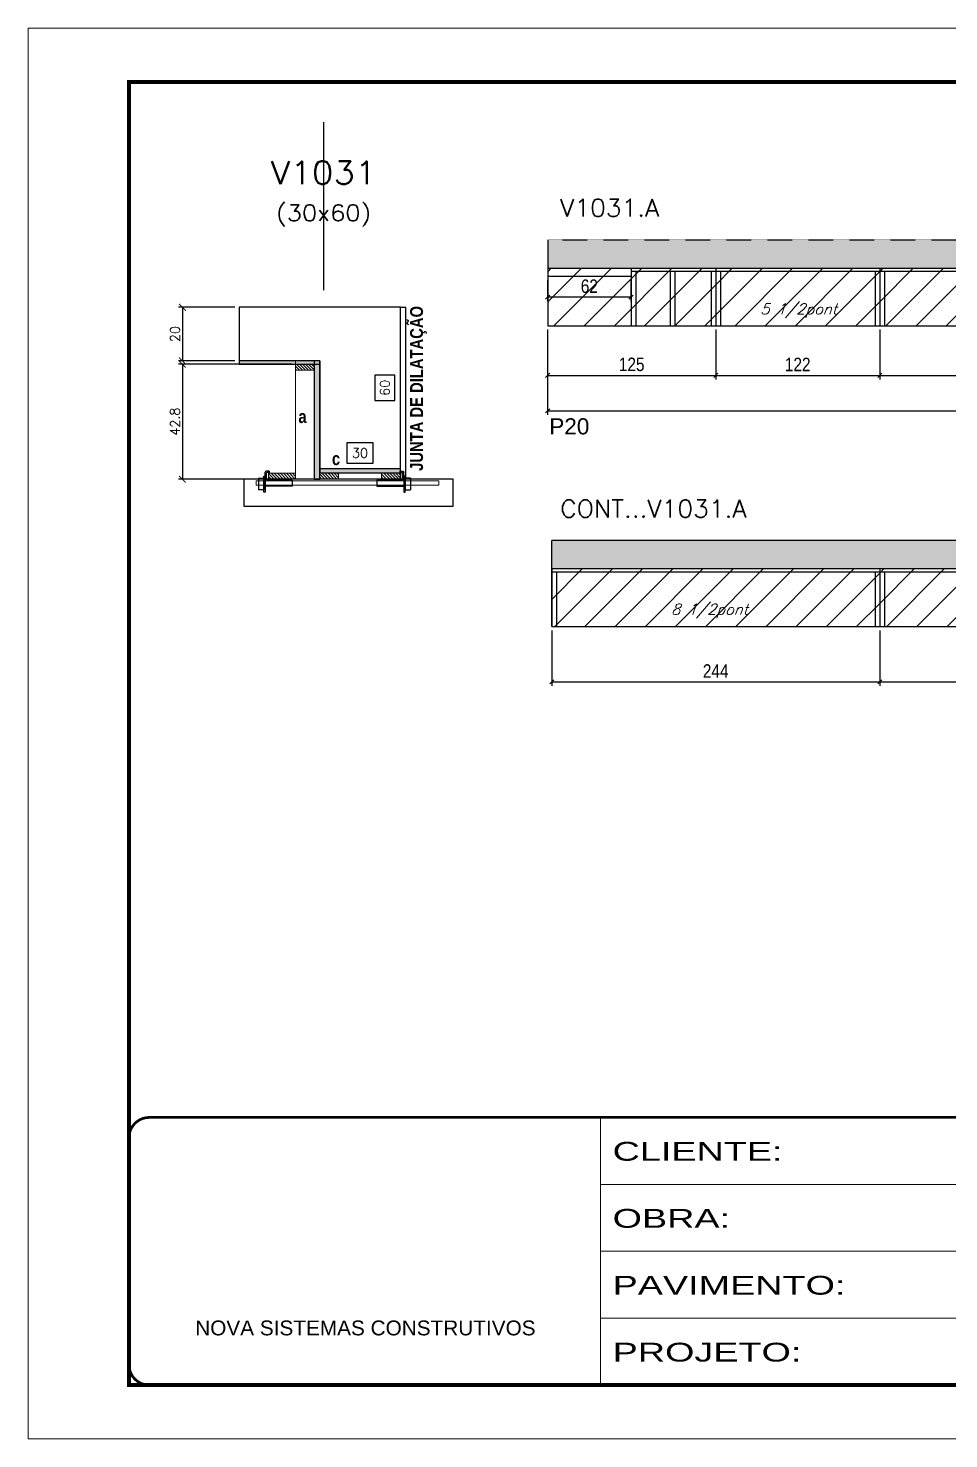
# Model space of a CAD drawing. Extents: x -20960 to -5926, y -2106 to 21915.
# Drawn here: x -9037 to -8352, y 11677 to 12727 of the extents above; entities that cross this region are included whole.
import ezdxf
from ezdxf.enums import TextEntityAlignment as Align

# ---------------------------------------------------------------- set-up
doc = ezdxf.new("R2010")
doc.units = 0
for name, pattern in [('CONTINUO', [0]), ('DASHED', [0.75, 0.5, -0.25]), ('HIDDEN', [0.375, 0.25, -0.125])]:
    doc.linetypes.add(name, pattern=pattern)
for name, color, linetype in [('5', 5, 'Continuous'), ('barrote', 251, 'Continuous'), ('COTA', 241, 'Continuous'), ('Cota Seção (2x)', 4, 'Continuous'), ('detalhes', 4, 'Continuous'), ('Painéis', 200, 'Continuous'), ('presilha', 1, 'Continuous'), ('SARR_2.2x7', 40, 'Continuous'), ('SARR_3.5x7', 81, 'Continuous'), ('texto', 7, 'Continuous'), ('Texto de Titulo', 7, 'Continuous'), ('Texto Qtd Sarr', 242, 'Continuous')]:
    doc.layers.add(name, color=color, linetype=linetype)
for name, color, linetype, lineweight in [('CONCRETO', 251, 'Continuous', 25), ('Folhas', 255, 'Continuous', 9), ('Hachura', 251, 'Continuous', 9), ('Madeira', 126, 'Continuous', 18), ('SARRAFO DE PRESSAO', 251, 'DASHED', 9), ('SCO-___-LAJ', 2, 'Continuous', 0), ('Texto Seção', 7, 'Continuous', 15)]:
    doc.layers.add(name, color=color, linetype=linetype, lineweight=lineweight)
doc.styles.add('ARIAL', font='arial.ttf')
doc.styles.add('COTA TECNICA', font='techl___.ttf', dxfattribs={"height": 10})
doc.styles.add('COTA TECNICA-50', font='techl___.ttf', dxfattribs={"height": 9})
doc.styles.add('REGUA-120', font='ROMANS.shx', dxfattribs={"height": 15})
doc.styles.add('Romans', font='romans.shx')
doc.styles.get("Standard").update_dxf_attribs({"font": 'arial.ttf'})
doc.styles.add('TECNICA', font='techb___.ttf', dxfattribs={"height": 10})
doc.styles.add('Tecnologia', font='')
doc.styles.get('Tecnologia').set_extended_font_data('Forgotten Futurist')
doc.dimstyles.new('COTA PAINEL-50', dxfattribs={"dimtxt": 9, "dimasz": 3, "dimexe": 3, "dimexo": 3, "dimgap": 3, "dimtad": 1, "dimdec": 1, "dimzin": 12, "dimdsep": 46, "dimtxsty": 'COTA TECNICA-50', "dimblk1": 'OBLIQUE', "dimblk2": 'OBLIQUE', "dimsah": 1, "dimcen": 0.9, "dimclrd": 4, "dimclre": 4, "dimclrt": 240, "dimadec": 1, "dimazin": 3, "dimtfac": 1, "dimtdec": 1, "dimtmove": 0, "dimatfit": 3, "dimfxl": 1, "dimtolj": 1, "dimtzin": 12, "dimarcsym": 0})
doc.dimstyles.new('Cota Seção (2x)', dxfattribs={"dimtxt": 7, "dimasz": 5, "dimexe": 3, "dimexo": 3, "dimgap": 2, "dimtad": 3, "dimdec": 1, "dimlfac": 0.5, "dimzin": 12, "dimdsep": 46, "dimtxsty": 'Romans', "dimblk": 'ARCHTICK', "dimcen": 0, "dimclrd": 4, "dimclre": 4, "dimclrt": 1, "dimadec": 1, "dimazin": 3, "dimtfac": 1, "dimtdec": 1, "dimtmove": 0, "dimatfit": 3, "dimldrblk": 'OBLIQUE', "dimfxl": 1, "dimtolj": 1, "dimtzin": 12, "dimarcsym": 0})
doc.dimstyles.new('Cota Seção interna', dxfattribs={"dimtxt": 7, "dimasz": 6, "dimexe": 0.18, "dimexo": 2, "dimgap": -4, "dimtad": 3, "dimdec": 1, "dimlfac": 0.5, "dimzin": 12, "dimdsep": 46, "dimtxsty": 'Romans', "dimblk": 'ARCHTICK', "dimcen": 0.09, "dimse1": 1, "dimse2": 1, "dimsd1": 1, "dimsd2": 1, "dimclrd": 180, "dimclre": 5, "dimclrt": 1, "dimadec": 0, "dimazin": 3, "dimtfac": 1, "dimtdec": 1, "dimtofl": 0, "dimtmove": 0, "dimatfit": 3, "dimldrblk": 'ARCHTICK', "dimfxl": 1, "dimtolj": 1, "dimtzin": 0, "dimarcsym": 0})
doc.dimstyles.new('PAINEL', dxfattribs={"dimtxt": 10, "dimasz": 3, "dimexe": 3, "dimexo": 3, "dimgap": 3, "dimtad": 1, "dimdec": 1, "dimzin": 12, "dimdsep": 46, "dimtxsty": 'COTA TECNICA', "dimblk1": 'OBLIQUE', "dimblk2": 'OBLIQUE', "dimsah": 1, "dimcen": 0.9, "dimclrd": 4, "dimclre": 4, "dimclrt": 240, "dimadec": 1, "dimazin": 3, "dimtfac": 1, "dimtdec": 1, "dimtmove": 0, "dimatfit": 3, "dimfxl": 1, "dimtolj": 1, "dimtzin": 12, "dimarcsym": 0})
pattern_1 = [(45, (3170, 2297.15), (-11.22532, 11.22532), [])]

# ---------------------------------------------------------------- blocks, each defined once
blk = doc.blocks.new('9999999999')
at = {"color": 30, "linetype": 'CONTINUO'}
for p, q in [((98564.6, 34230.2), (98564.6, 34429.4)), ((98564.6, 34379.6), (99584, 34379.6)), ((98564.6, 34329.8), (99488, 34329.8)), ((98564.6, 34280), (99488, 34280))]:
    blk.add_line(p, q, dxfattribs=at)
at = {"color": 30, "linetype": 'CONTINUO', "const_width": 2}
blk.add_lwpolyline([(99584, 34230.2), (99584, 34414.4, 0.414214), (99569, 34429.4), (98229, 34429.4, 0.414214), (98214, 34414.4), (98214, 34245.2, 0.414214), (98229, 34230.2), (99584, 34230.2)], format="xyb", dxfattribs=at)
at = {"layer": 'Folhas'}
blk.add_lwpolyline([(98139, 34190.2), (99624, 34190.2), (99624, 35240.2), (98139, 35240.2)], close=True, dxfattribs=at)
at = {"layer": 'Folhas', "color": 30, "const_width": 3}
blk.add_lwpolyline([(98214, 34230.2), (99584, 34230.2), (99584, 35200.2), (98214, 35200.2)], close=True, dxfattribs=at)
at = {"color": 7, "linetype": 'Continuous', "ltscale": 5, "style": 'ARIAL'}
blk.add_text('NOVA SISTEMAS CONSTRUTIVOS', height=11.059, dxfattribs=at).set_placement((98263.2, 34267.2))
at = {"layer": 'Folhas', "color": 7, "style": 'Tecnologia', "width": 1.5}
for s, p in [('CLIENTE:', (98573.7, 34397.2)), ('OBRA:', (98573.7, 34347.3)), ('PAVIMENTO:', (98573.7, 34297.5)), ('PROJETO:', (98573.7, 34247.7))]:
    blk.add_text(s, height=14, dxfattribs=at).set_placement(p)
blk = doc.blocks.new('titulo1')
at = {"layer": 'Defpoints', "color": 252, "linetype": 'HIDDEN', "ltscale": 2}
blk.add_line((0, 0), (0, 125), dxfattribs=at)
at = {"layer": 'Defpoints', "style": 'Romans', "oblique": 15}
blk.add_attdef('FOLHA', text='', height=10, dxfattribs=at).set_placement((0, 15.6), align=Align.MIDDLE_CENTER)
at = {"layer": 'Texto Qtd Sarr', "color": 3, "style": 'Romans', "oblique": 15}
for tag, height, p in [('TITULO', 17, (0, 71.4)), ('SEÇÃO', 12, (0, 41.5))]:
    blk.add_attdef(tag, text='', height=height, dxfattribs=at).set_placement(p, align=Align.MIDDLE_CENTER)
blk = doc.blocks.new('PRESILHA METÁLICA 1')
at = {"layer": 'presilha'}
for p, q in [((7.5, 10.6), (7.5, 19.9)), ((12, 21), (8.6, 21)), ((9, 11.6), (9, 18.9)), ((12, 19.5), (9.6, 19.5)), ((12, 21), (12, 19.5)), ((0, 13), (6, 13)), ((0, 13), (0, 0)), ((6, 0), (0, 0)), ((6, 15.5), (7.5, 15.5)), ((6, -2.5), (6, 15.5)), ((6, 13), (6, 0)), ((7.5, 15.5), (7.5, -2.5)), ((37.5, 4.1), (7.5, 4.1)), ((37.5, 11), (9.6, 11)), ((37.5, 11), (37.5, 4.1)), ((7.5, -2.5), (6, -2.5))]:
    blk.add_line(p, q, dxfattribs=at)
for centre, radius, start, end in [((8.6, 19.9), 1.14, 90, 180), ((9.6, 18.9), 0.57, 90, 180), ((9.6, 11.6), 0.57, 180, 270)]:
    blk.add_arc(centre, radius, start, end, dxfattribs=at)
blk = doc.blocks.new('*D7566')
at = {"layer": 'Cota Seção (2x)', "color": 180, "lineweight": -2, "transparency": 16777216}
for p, q in [((-8780.5, 12418.1), (-8799.9, 12418.1)), ((-8799.9, 12418.1), (-8799.9, 12403.1)), ((-8780.5, 12403.1), (-8780.5, 12418.1)), ((-8799.9, 12403.1), (-8780.5, 12403.1))]:
    blk.add_line(p, q, dxfattribs=at)
at = {"layer": 'Defpoints', "color": 0, "transparency": 16777216}
for p in [(-8820.2, 12391.1), (-8760.2, 12399.1), (-8760.2, 12391.1)]:
    blk.add_point(p, dxfattribs=at)
at = {"layer": 'Cota Seção (2x)', "color": 1, "transparency": 16777216, "insert": (-8790.2, 12410.6), "char_height": 7, "attachment_point": 5, "style": 'Romans'}
blk.add_mtext('\\A1;30', dxfattribs=at)
blk = doc.blocks.new('_ArchTick')
at = {"color": 0, "linetype": 'ByBlock', "const_width": 0.15}
blk.add_lwpolyline([(-0.5, -0.5), (0.5, 0.5)], dxfattribs=at)
blk = doc.blocks.new('*D7621')
at = {"layer": 'COTA', "color": 4, "lineweight": -2, "transparency": 16777216}
for p, q in [((-8841.2, 12476.7), (-8925.3, 12476.7)), ((-8922.3, 12476.7), (-8922.3, 12391.1)), ((-8841.2, 12391.1), (-8925.3, 12391.1))]:
    blk.add_line(p, q, dxfattribs=at)
at = {"layer": 'Defpoints', "color": 0, "transparency": 16777216}
for p in [(-8838.2, 12476.7), (-8922.3, 12391.1), (-8838.2, 12391.1)]:
    blk.add_point(p, dxfattribs=at)
at = {"layer": 'COTA', "color": 4, "lineweight": -2, "transparency": 16777216, "xscale": 5, "yscale": 5, "zscale": 5}
for p, rotation in [((-8922.3, 12476.7), 90), ((-8922.3, 12391.1), 270)]:
    blk.add_blockref('_ArchTick', p, dxfattribs=dict(at, rotation=rotation))
at = {"layer": 'COTA', "color": 1, "transparency": 16777216, "insert": (-8927.8, 12433.9), "char_height": 7, "attachment_point": 5, "rotation": 90, "style": 'Romans'}
blk.add_mtext('\\A1;42.8', dxfattribs=at)
blk = doc.blocks.new('_Oblique')
at = {"color": 0, "linetype": 'ByBlock', "lineweight": -2}
blk.add_line((-0.5, -0.5), (0.5, 0.5), dxfattribs=at)
blk = doc.blocks.new('*D7622')
at = {"layer": 'COTA', "color": 4, "lineweight": -2, "transparency": 16777216}
for p, q in [((-8883.2, 12519.1), (-8925.3, 12519.1)), ((-8922.3, 12519.1), (-8922.3, 12479.1)), ((-8883.2, 12479.1), (-8925.3, 12479.1))]:
    blk.add_line(p, q, dxfattribs=at)
at = {"layer": 'Defpoints', "color": 0, "transparency": 16777216}
for p in [(-8880.2, 12519.1), (-8922.3, 12479.1), (-8880.2, 12479.1)]:
    blk.add_point(p, dxfattribs=at)
at = {"layer": 'COTA', "color": 4, "lineweight": -2, "transparency": 16777216, "xscale": 5, "yscale": 5, "zscale": 5}
for p, rotation in [((-8922.3, 12519.1), 90), ((-8922.3, 12479.1), 270)]:
    blk.add_blockref('_ArchTick', p, dxfattribs=dict(at, rotation=rotation))
at = {"layer": 'COTA', "color": 1, "transparency": 16777216, "insert": (-8927.8, 12499.1), "char_height": 7, "attachment_point": 5, "rotation": 90, "style": 'Romans'}
blk.add_mtext('\\A1;20', dxfattribs=at)
blk = doc.blocks.new('*D7623')
at = {"layer": 'Cota Seção (2x)', "color": 180, "lineweight": -2, "transparency": 16777216}
for p, q in [((-8764.2, 12468.6), (-8779.2, 12468.6)), ((-8779.2, 12468.6), (-8779.2, 12449.6)), ((-8764.2, 12449.6), (-8764.2, 12468.6)), ((-8779.2, 12449.6), (-8764.2, 12449.6))]:
    blk.add_line(p, q, dxfattribs=at)
at = {"layer": 'Defpoints', "color": 0, "transparency": 16777216}
for p in [(-8760.2, 12519.1), (-8760.2, 12399.1), (-8760.2, 12399.1)]:
    blk.add_point(p, dxfattribs=at)
at = {"layer": 'Cota Seção (2x)', "color": 1, "transparency": 16777216, "insert": (-8771.7, 12459.1), "char_height": 7, "attachment_point": 5, "rotation": 90, "style": 'Romans'}
blk.add_mtext('\\A1;60', dxfattribs=at)
blk = doc.blocks.new('*D7552')
at = {"layer": 'COTA', "color": 4, "linetype": 'ByBlock', "lineweight": -2, "transparency": 16777216}
for p, q in [((-8650.6, 12502.4), (-8650.6, 12465.4)), ((-8525.6, 12502.4), (-8525.6, 12465.4)), ((-8650.6, 12468.4), (-8525.6, 12468.4))]:
    blk.add_line(p, q, dxfattribs=at)
at = {"layer": 'Defpoints', "color": 0, "linetype": 'ByBlock', "transparency": 16777216}
for p in [(-8650.6, 12505.4), (-8525.6, 12505.4), (-8525.6, 12468.4)]:
    blk.add_point(p, dxfattribs=at)
at = {"layer": 'COTA', "color": 4, "linetype": 'ByBlock', "lineweight": -2, "transparency": 16777216, "xscale": 3, "yscale": 3, "zscale": 3, "rotation": 180}
blk.add_blockref('_Oblique', (-8650.6, 12468.4), dxfattribs=at)
at = {"layer": 'COTA', "color": 4, "linetype": 'ByBlock', "lineweight": -2, "transparency": 16777216, "xscale": 3, "yscale": 3, "zscale": 3}
blk.add_blockref('_Oblique', (-8525.6, 12468.4), dxfattribs=at)
at = {"layer": 'COTA', "color": 240, "linetype": 'ByBlock', "transparency": 16777216, "insert": (-8588.1, 12476.5), "char_height": 10, "attachment_point": 5, "style": 'COTA TECNICA'}
blk.add_mtext('\\A1;125', dxfattribs=at)
blk = doc.blocks.new('*D7603')
at = {"layer": 'COTA', "color": 4, "linetype": 'ByBlock', "lineweight": -2, "transparency": 16777216}
for p, q in [((-8403.6, 12502.4), (-8403.6, 12465.4)), ((-8159.6, 12502.4), (-8159.6, 12465.4)), ((-8403.6, 12468.4), (-8159.6, 12468.4))]:
    blk.add_line(p, q, dxfattribs=at)
at = {"layer": 'Defpoints', "color": 0, "linetype": 'ByBlock', "transparency": 16777216}
for p in [(-8403.6, 12505.4), (-8159.6, 12505.4), (-8159.6, 12468.4)]:
    blk.add_point(p, dxfattribs=at)
at = {"layer": 'COTA', "color": 4, "linetype": 'ByBlock', "lineweight": -2, "transparency": 16777216, "xscale": 3, "yscale": 3, "zscale": 3, "rotation": 180}
blk.add_blockref('_Oblique', (-8403.6, 12468.4), dxfattribs=at)
at = {"layer": 'COTA', "color": 4, "linetype": 'ByBlock', "lineweight": -2, "transparency": 16777216, "xscale": 3, "yscale": 3, "zscale": 3}
blk.add_blockref('_Oblique', (-8159.6, 12468.4), dxfattribs=at)
at = {"layer": 'COTA', "color": 240, "linetype": 'ByBlock', "transparency": 16777216, "insert": (-8281.6, 12476.5), "char_height": 10, "attachment_point": 5, "style": 'COTA TECNICA'}
blk.add_mtext('\\A1;244', dxfattribs=at)
blk = doc.blocks.new('*D7605')
at = {"layer": 'COTA', "color": 4, "linetype": 'ByBlock', "lineweight": -2, "transparency": 16777216}
for p, q in [((-8650.6, 12502.4), (-8650.6, 12438.9)), ((-7971.6, 12502.4), (-7971.6, 12438.9)), ((-8650.6, 12441.9), (-7971.6, 12441.9))]:
    blk.add_line(p, q, dxfattribs=at)
at = {"layer": 'Defpoints', "color": 0, "linetype": 'ByBlock', "transparency": 16777216}
for p in [(-8650.6, 12505.4), (-7971.6, 12505.4), (-7971.6, 12441.9)]:
    blk.add_point(p, dxfattribs=at)
at = {"layer": 'COTA', "color": 4, "linetype": 'ByBlock', "lineweight": -2, "transparency": 16777216, "xscale": 3, "yscale": 3, "zscale": 3, "rotation": 180}
blk.add_blockref('_Oblique', (-8650.6, 12441.9), dxfattribs=at)
at = {"layer": 'COTA', "color": 4, "linetype": 'ByBlock', "lineweight": -2, "transparency": 16777216, "xscale": 3, "yscale": 3, "zscale": 3}
blk.add_blockref('_Oblique', (-7971.6, 12441.9), dxfattribs=at)
at = {"layer": 'COTA', "color": 240, "linetype": 'ByBlock', "transparency": 16777216, "insert": (-8311.1, 12449.5), "char_height": 9, "attachment_point": 5, "style": 'COTA TECNICA-50'}
blk.add_mtext('\\A1;679', dxfattribs=at)
blk = doc.blocks.new('*D7606')
at = {"layer": 'COTA', "color": 4, "lineweight": -2, "ltscale": 25, "transparency": 16777216}
for p, q in [((-8647.6, 12278.4), (-8647.6, 12237.2)), ((-8403.6, 12278.4), (-8403.6, 12237.2)), ((-8647.6, 12240.2), (-8403.6, 12240.2))]:
    blk.add_line(p, q, dxfattribs=at)
at = {"layer": 'Defpoints', "color": 0, "ltscale": 25, "transparency": 16777216}
for p in [(-8647.6, 12281.4), (-8403.6, 12281.4), (-8403.6, 12240.2)]:
    blk.add_point(p, dxfattribs=at)
at = {"layer": 'COTA', "color": 4, "lineweight": -2, "ltscale": 25, "transparency": 16777216, "xscale": 3, "yscale": 3, "zscale": 3, "rotation": 180}
blk.add_blockref('_Oblique', (-8647.6, 12240.2), dxfattribs=at)
at = {"layer": 'COTA', "color": 4, "lineweight": -2, "ltscale": 25, "transparency": 16777216, "xscale": 3, "yscale": 3, "zscale": 3}
blk.add_blockref('_Oblique', (-8403.6, 12240.2), dxfattribs=at)
at = {"layer": 'COTA', "color": 240, "ltscale": 25, "transparency": 16777216, "insert": (-8525.6, 12248.3), "char_height": 10, "attachment_point": 5, "style": 'COTA TECNICA'}
blk.add_mtext('\\A1;244', dxfattribs=at)
blk = doc.blocks.new('*D7607')
at = {"layer": 'COTA', "color": 4, "lineweight": -2, "ltscale": 25, "transparency": 16777216}
for p, q in [((-8403.6, 12278.4), (-8403.6, 12237.2)), ((-8159.6, 12278.4), (-8159.6, 12237.2)), ((-8403.6, 12240.2), (-8159.6, 12240.2))]:
    blk.add_line(p, q, dxfattribs=at)
at = {"layer": 'Defpoints', "color": 0, "ltscale": 25, "transparency": 16777216}
for p in [(-8403.6, 12281.4), (-8159.6, 12281.4), (-8159.6, 12240.2)]:
    blk.add_point(p, dxfattribs=at)
at = {"layer": 'COTA', "color": 4, "lineweight": -2, "ltscale": 25, "transparency": 16777216, "xscale": 3, "yscale": 3, "zscale": 3, "rotation": 180}
blk.add_blockref('_Oblique', (-8403.6, 12240.2), dxfattribs=at)
at = {"layer": 'COTA', "color": 4, "lineweight": -2, "ltscale": 25, "transparency": 16777216, "xscale": 3, "yscale": 3, "zscale": 3}
blk.add_blockref('_Oblique', (-8159.6, 12240.2), dxfattribs=at)
at = {"layer": 'COTA', "color": 240, "ltscale": 25, "transparency": 16777216, "insert": (-8281.6, 12248.3), "char_height": 10, "attachment_point": 5, "style": 'COTA TECNICA'}
blk.add_mtext('\\A1;244', dxfattribs=at)
blk = doc.blocks.new('*D7614')
at = {"layer": 'COTA', "color": 4, "lineweight": -2, "ltscale": 25, "transparency": 16777216}
for p, q in [((-8650.6, 12539.2), (-8650.6, 12523.6)), ((-8588.6, 12539.2), (-8588.6, 12523.6)), ((-8588.6, 12526.6), (-8650.6, 12526.6))]:
    blk.add_line(p, q, dxfattribs=at)
at = {"layer": 'Defpoints', "color": 0, "ltscale": 25, "transparency": 16777216}
for p in [(-8650.6, 12542.2), (-8588.6, 12542.2), (-8650.6, 12526.6)]:
    blk.add_point(p, dxfattribs=at)
at = {"layer": 'COTA', "color": 4, "lineweight": -2, "ltscale": 25, "transparency": 16777216, "xscale": 3, "yscale": 3, "zscale": 3, "rotation": 180}
blk.add_blockref('_Oblique', (-8650.6, 12526.6), dxfattribs=at)
at = {"layer": 'COTA', "color": 4, "lineweight": -2, "ltscale": 25, "transparency": 16777216, "xscale": 3, "yscale": 3, "zscale": 3}
blk.add_blockref('_Oblique', (-8588.6, 12526.6), dxfattribs=at)
at = {"layer": 'COTA', "color": 240, "ltscale": 25, "transparency": 16777216, "insert": (-8619.6, 12534.7), "char_height": 10, "attachment_point": 5, "style": 'COTA TECNICA'}
blk.add_mtext('\\A1;62', dxfattribs=at)
blk = doc.blocks.new('*D7615')
at = {"layer": 'COTA', "color": 4, "lineweight": -2, "ltscale": 25, "transparency": 16777216}
for p, q in [((-8525.6, 12502.4), (-8525.6, 12465.4)), ((-8403.6, 12502.4), (-8403.6, 12465.4)), ((-8525.6, 12468.4), (-8403.6, 12468.4))]:
    blk.add_line(p, q, dxfattribs=at)
at = {"layer": 'Defpoints', "color": 0, "ltscale": 25, "transparency": 16777216}
for p in [(-8525.6, 12505.4), (-8403.6, 12505.4), (-8403.6, 12468.4)]:
    blk.add_point(p, dxfattribs=at)
at = {"layer": 'COTA', "color": 4, "lineweight": -2, "ltscale": 25, "transparency": 16777216, "xscale": 3, "yscale": 3, "zscale": 3, "rotation": 180}
blk.add_blockref('_Oblique', (-8525.6, 12468.4), dxfattribs=at)
at = {"layer": 'COTA', "color": 4, "lineweight": -2, "ltscale": 25, "transparency": 16777216, "xscale": 3, "yscale": 3, "zscale": 3}
blk.add_blockref('_Oblique', (-8403.6, 12468.4), dxfattribs=at)
at = {"layer": 'COTA', "color": 240, "ltscale": 25, "transparency": 16777216, "insert": (-8464.6, 12476.5), "char_height": 10, "attachment_point": 5, "style": 'COTA TECNICA'}
blk.add_mtext('\\A1;122', dxfattribs=at)

msp = doc.modelspace()

# ---------------------------------------------------------------- hatches: boundary and pattern name
at = {"layer": 'COTA', "linetype": 'ByBlock'}
h = msp.add_hatch(dxfattribs=at)
h.set_pattern_fill('AR-CONC', color=256, scale=0.03)
h.set_pattern_definition([(50, (-149357.7897, -18319.4516), (5.46554007, -0.47817257), [0.5715, -6.2865]), (355, (-149357.7897, -18319.4516), (-1.05730264, 5.73170536), [0.4572, -5.02921753]), (100.4514447, (-149357.334, -18319.4914), (4.40823741, 5.25353256), [0.48570026, -5.34270734]), (46.1842, (-149357.79, -18317.9276), (8.13237123, -1.26126984), [0.85725, -9.42975]), (96.6355576, (-149357.112, -18318.033), (7.122124, 7.42278374), [0.7285507, -8.01406824]), (351.184151, (-149357.79, -18317.9276), (7.122124, 7.42278374), [0.685799, -7.54379196]), (21, (-149357.0277, -18318.3086), (4.54843174, -3.06795595), [0.5715, -6.2865]), (326, (-149357.0277, -18318.3086), (1.85406085, 5.52563898), [0.4572, -5.0292]), (71.451445, (-149356.6487, -18318.564), (6.40249258, 2.45768307), [0.48570026, -5.34269813]), (37.5, (-149357.7897, -18319.4516), (0.092658098, 2.536651166), [0, -4.96824, 0, -5.1054, 0, -5.04825]), (7.5, (-149357.7897, -18319.4516), (2.004589875, 3.005417245), [0, -2.91084, 0, -4.85394, 0, -1.92405]), (327.5, (-149359.489, -18319.4516), (4.067717855, -0.17186232), [0, -1.905, 0, -5.9436, 0, -7.8867]), (317.5, (-149360.251, -18319.4516), (4.44387544, 0.76279473), [0, -2.4765, 0, -3.94716, 0, -5.6007])])
h.paths.add_polyline_path([(-8159.58, 12569.35), (-8650.58, 12569.35), (-8650.58, 12548.15), (-8159.58, 12548.15), (-8090.58, 12548.15), (-8090.58, 12527.35), (-7971.58, 12527.35), (-7971.58, 12505.48), (-7941.58, 12505.35), (-7941.58, 12527.35), (-7822.58, 12527.35), (-7822.58, 12548.15), (-7719.08, 12548.15), (-7719.08, 12569.35)])
h.paths.add_polyline_path([(-7802.66, 12521.04), (-7802.66, 12554.98), (-7823.24, 12554.98), (-7823.24, 12521.04)], flags=25)
h.paths.add_polyline_path([(-7893.77, 12541.03), (-7870.96, 12541.03), (-7870.96, 12561.62), (-7893.77, 12561.62)], flags=24)
h.paths.add_polyline_path([(-8042.77, 12541.03), (-8019.96, 12541.03), (-8019.96, 12561.62), (-8042.77, 12561.62)], flags=24)
h = msp.add_hatch(dxfattribs=at)
h.set_pattern_fill('AR-CONC', color=256, scale=0.03)
h.set_pattern_definition([(50, (-146174.2897, -15749.1443), (5.46554007, -0.47817257), [0.5715, -6.2865]), (355, (-146174.2897, -15749.1443), (-1.05730264, 5.73170536), [0.4572, -5.02921753]), (100.4514447, (-146173.834, -15749.184), (4.40823741, 5.25353256), [0.48570026, -5.34270734]), (46.1842, (-146174.29, -15747.62), (8.13237123, -1.26126984), [0.85725, -9.42975]), (96.6355576, (-146173.612, -15747.7254), (7.122124, 7.42278374), [0.7285507, -8.01406824]), (351.184151, (-146174.29, -15747.62), (7.122124, 7.42278374), [0.685799, -7.54379196]), (21, (-146173.5277, -15748.0013), (4.54843174, -3.06795595), [0.5715, -6.2865]), (326, (-146173.5277, -15748.0013), (1.85406085, 5.52563898), [0.4572, -5.0292]), (71.451445, (-146173.1487, -15748.257), (6.40249258, 2.45768307), [0.48570026, -5.34269813]), (37.5, (-146174.2897, -15749.1443), (0.092658098, 2.536651166), [0, -4.96824, 0, -5.1054, 0, -5.04825]), (7.5, (-146174.2897, -15749.1443), (2.004589875, 3.005417245), [0, -2.91084, 0, -4.85394, 0, -1.92405]), (327.5, (-146175.989, -15749.1443), (4.067717855, -0.17186232), [0, -1.905, 0, -5.9436, 0, -7.8867]), (317.5, (-146176.751, -15749.1443), (4.44387544, 0.76279473), [0, -2.4765, 0, -3.94716, 0, -5.6007])])
h.paths.add_polyline_path([(-7896.08, 12345.45), (-8647.58, 12345.45), (-8647.58, 12324.25), (-7896.08, 12324.25)])
at = {"layer": 'Hachura', "ltscale": 25}
h = msp.add_hatch(dxfattribs=at)
h.set_pattern_fill('ANSI31', color=256, scale=5)
h.set_pattern_definition(pattern_1)
h.paths.add_polyline_path([(-8650.58, 12548.15), (-8650.58, 12505.35), (-8606.58, 12505.35), (-8525.58, 12505.35), (-8525.58, 12548.15)])
h = msp.add_hatch(dxfattribs=at)
h.set_pattern_fill('ANSI31', color=256, scale=5)
h.set_pattern_definition(pattern_1)
h.paths.add_polyline_path([(-8525.58, 12548.15), (-8525.58, 12505.35), (-8484.58, 12505.35), (-8403.58, 12505.35), (-8403.58, 12548.15)])
h = msp.add_hatch(dxfattribs=at)
h.set_pattern_fill('ANSI31', color=256, scale=5)
h.set_pattern_definition(pattern_1)
h.paths.add_polyline_path([(-8159.58, 12505.35), (-8159.58, 12548.15), (-8403.58, 12548.15), (-8403.58, 12505.35)])
at = {"layer": 'Hachura'}
h = msp.add_hatch(color=256, dxfattribs=at)
h.dxf.hatch_style = 1
h.paths.add_polyline_path([(-8820.17, 12476.69), (-8820.17, 12479.09), (-8880.17, 12479.09), (-8880.17, 12476.69)])
h = msp.add_hatch(dxfattribs=at)
h.set_pattern_fill('ANSI31', color=256, scale=0.5, angle=270, style=0)
h.set_pattern_definition([(315, (14067.6435, 4169.0423), (1.12253202, 1.12253202), [])])
h.paths.add_polyline_path([(-8838.18, 12472.29), (-8838.18, 12476.69), (-8824.18, 12476.69), (-8824.18, 12472.29)])
h = msp.add_hatch(color=256, dxfattribs=at)
h.dxf.hatch_style = 1
h.paths.add_polyline_path([(-8820.18, 12479.09), (-8824.18, 12479.09), (-8824.18, 12391.09), (-8820.18, 12391.09)])
h = msp.add_hatch(dxfattribs=at)
h.set_pattern_fill('ANSI31', color=256, scale=0.5, angle=270, style=0)
h.set_pattern_definition([(315, (14033.6435, 4161.4423), (1.12253202, 1.12253202), [])])
h.paths.add_polyline_path([(-8838.18, 12391.09), (-8838.18, 12395.49), (-8858.18, 12395.49), (-8858.18, 12391.09)])
h = msp.add_hatch(color=256, dxfattribs=at)
h.dxf.hatch_style = 1
h.paths.add_polyline_path([(-8820.17, 12395.49), (-8820.17, 12399.09), (-8760.21, 12399.09), (-8760.21, 12395.49)])
h = msp.add_hatch(dxfattribs=at)
h.set_pattern_fill('ANSI31', color=256, scale=0.5, angle=270, style=0)
h.set_pattern_definition([(315, (14136.4455, 4161.4423), (1.12253202, 1.12253202), [])])
h.paths.add_polyline_path([(-8820.17, 12391.09), (-8820.17, 12395.49), (-8806.17, 12395.49), (-8806.17, 12391.09)])
h = msp.add_hatch(dxfattribs=at)
h.set_pattern_fill('ANSI31', color=256, scale=0.5, angle=270, style=0)
h.set_pattern_definition([(315, (14182.4087, 4161.4423), (1.12253202, 1.12253202), [])])
h.paths.add_polyline_path([(-8774.21, 12391.09), (-8774.21, 12395.49), (-8760.21, 12395.49), (-8760.21, 12391.09)])
at = {"layer": 'Hachura', "ltscale": 25}
h = msp.add_hatch(dxfattribs=at)
h.set_pattern_fill('ANSI31', color=256, scale=5)
h.set_pattern_definition(pattern_1)
h.paths.add_polyline_path([(-8647.58, 12324.25), (-8647.58, 12281.45), (-8403.58, 12281.45), (-8403.58, 12324.25)])
h = msp.add_hatch(dxfattribs=at)
h.set_pattern_fill('ANSI31', color=256, scale=5)
h.set_pattern_definition(pattern_1)
h.paths.add_polyline_path([(-8159.58, 12281.45), (-8159.58, 12324.25), (-8403.58, 12324.25), (-8403.58, 12281.45)])

# ---------------------------------------------------------------- linework, layer by layer
at = {"layer": 'barrote'}
msp.add_lwpolyline([(-8876.54, 12371.09), (-8720.89, 12371.09), (-8720.89, 12391.09), (-8876.54, 12391.09)], close=True, dxfattribs=at)
at = {"layer": 'CONCRETO'}
for p, q in [((-8760.18, 12391.09), (-8760.18, 12519.09)), ((-8760.18, 12519.09), (-8756.18, 12519.09)), ((-8756.18, 12391.09), (-8756.18, 12519.09))]:
    msp.add_line(p, q, dxfattribs=at)
msp.add_lwpolyline([(-8820.18, 12479.09), (-8820.18, 12395.49), (-8820.17, 12395.49), (-8820.17, 12399.09), (-8760.18, 12399.09), (-8760.18, 12479.09), (-8760.18, 12479.09), (-8760.18, 12519.09), (-8760.18, 12519.09), (-8760.18, 12519.09), (-8820.18, 12519.09), (-8880.17, 12519.09), (-8880.17, 12479.09)], dxfattribs=at)
at = {"layer": 'COTA', "linetype": 'DASHED', "ltscale": 0.3}
msp.add_line((-8650.58, 12569.35), (-8159.58, 12569.35), dxfattribs=at)
at = {"layer": 'COTA', "linetype": 'ByBlock'}
for p, q in [((-8650.58, 12569.35), (-8650.58, 12548.15)), ((-7896.08, 12345.45), (-8647.58, 12345.45)), ((-8647.58, 12324.25), (-8647.58, 12345.45))]:
    msp.add_line(p, q, dxfattribs=at)
at = {"layer": 'Madeira'}
for points in [[(-8838.18, 12479.09), (-8824.18, 12479.09), (-8824.18, 12391.09), (-8838.18, 12391.09)], [(-8838.18, 12472.29), (-8838.18, 12476.69), (-8824.18, 12476.69), (-8824.18, 12472.29)], [(-8838.18, 12391.09), (-8838.18, 12395.49), (-8858.18, 12395.49), (-8858.18, 12391.09)], [(-8820.17, 12391.09), (-8820.17, 12395.49), (-8806.17, 12395.49), (-8806.17, 12391.09)], [(-8774.21, 12391.09), (-8774.21, 12395.49), (-8760.21, 12395.49), (-8760.21, 12391.09)]]:
    msp.add_lwpolyline(points, close=True, dxfattribs=at)
at = {"layer": 'Painéis', "linetype": 'ByBlock'}
for p, q in [((-8650.58, 12548.15), (-8159.58, 12548.15)), ((-8650.58, 12548.15), (-8650.58, 12505.35)), ((-8607.58, 12548.15), (-8606.58, 12548.15)), ((-8525.58, 12548.15), (-8525.58, 12505.35)), ((-8484.58, 12548.15), (-8484.58, 12548.15)), ((-8403.58, 12548.15), (-8403.58, 12505.35)), ((-8650.58, 12505.35), (-8606.58, 12505.35)), ((-8606.58, 12505.35), (-8484.58, 12505.35)), ((-8484.58, 12505.35), (-8159.58, 12505.35))]:
    msp.add_line(p, q, dxfattribs=at)
at = {"layer": 'Painéis', "ltscale": 25}
for p, q in [((-7896.08, 12324.25), (-8647.58, 12324.25)), ((-8647.58, 12324.25), (-8647.58, 12281.45)), ((-8403.58, 12324.25), (-8403.58, 12281.45)), ((-8647.58, 12281.45), (-7896.08, 12281.45))]:
    msp.add_line(p, q, dxfattribs=at)
at = {"layer": 'Painéis'}
for points in [[(-8820.17, 12476.69), (-8820.17, 12479.09), (-8880.17, 12479.09), (-8880.17, 12476.69)], [(-8820.18, 12479.09), (-8824.18, 12479.09), (-8824.18, 12391.09), (-8820.18, 12391.09)], [(-8820.17, 12395.49), (-8820.17, 12399.09), (-8760.21, 12399.09), (-8760.21, 12395.49)]]:
    msp.add_lwpolyline(points, close=True, dxfattribs=at)
at = {"layer": 'SARR_2.2x7', "linetype": 'Continuous'}
for p, q in [((-8650.58, 12542.15), (-8588.58, 12542.15)), ((-8588.58, 12545.95), (-8525.58, 12545.95)), ((-8525.58, 12545.95), (-8403.58, 12545.95)), ((-8403.58, 12545.95), (-8159.58, 12545.95)), ((-8647.58, 12322.05), (-8403.58, 12322.05)), ((-8403.58, 12322.05), (-8159.58, 12322.05))]:
    msp.add_line(p, q, dxfattribs=at)
at = {"layer": 'SARR_3.5x7'}
for p, q in [((-8588.58, 12548.15), (-8588.58, 12505.35)), ((-8585.04, 12545.97), (-8585.04, 12505.37)), ((-8559.48, 12545.95), (-8559.48, 12505.35)), ((-8555.94, 12545.97), (-8555.94, 12505.37)), ((-8529.08, 12545.95), (-8529.08, 12505.35)), ((-8522.08, 12545.95), (-8522.08, 12505.35)), ((-8407.08, 12545.95), (-8407.08, 12505.35)), ((-8400.08, 12545.95), (-8400.08, 12505.35)), ((-8647.58, 12281.45), (-8647.58, 12324.25)), ((-8644.13, 12322.05), (-8644.13, 12281.45)), ((-8407.08, 12322.05), (-8407.08, 12281.45)), ((-8400.08, 12322.05), (-8400.08, 12281.45))]:
    msp.add_line(p, q, dxfattribs=at)
at = {"layer": 'SCO-___-LAJ', "color": 1}
msp.add_lwpolyline([(-8867.54, 12389.75), (-8731.56, 12389.75), (-8731.56, 12386.55), (-8867.54, 12386.55)], close=True, dxfattribs=at)

# ---------------------------------------------------------------- block references
at = {"layer": 'presilha', "yscale": 0.6666666666666666, "zscale": 0.6666666666666666}
for p, xscale in [((-8865.75, 12383.12), 0.6666666666666666), ((-8752.63, 12383.12), -0.6666666666666666)]:
    msp.add_blockref('PRESILHA METÁLICA 1', p, dxfattribs=dict(at, xscale=xscale))
at = {"layer": 'SARRAFO DE PRESSAO', "color": 6, "linetype": 'ByBlock'}
msp.add_blockref('9999999999', (-107175.98, -22513.42), dxfattribs=at)
at = {"layer": 'Texto Seção'}
ref = msp.add_blockref('titulo1', (-8817.19, 12531.79), dxfattribs=at)
ref.add_attrib('TITULO', 'V1031', dxfattribs={"layer": 'Texto de Titulo', "color": 7, "height": 17, "style": 'Romans', "width": 1.1}).set_placement((-8817.19, 12619.29), align=Align.MIDDLE_CENTER)
ref.add_attrib('SEÇÃO', '(30x60)', dxfattribs={"layer": 'Texto de Titulo', "color": 7, "height": 12, "style": 'Romans', "width": 1.1}).set_placement((-8817.19, 12589.29), align=Align.MIDDLE_CENTER)

# ---------------------------------------------------------------- texts
at = {"layer": '5', "linetype": 'Continuous'}
msp.add_text('P20', height=12, rotation=359.99996, dxfattribs=at).set_placement((-8649.39, 12424.45))
at = {"layer": 'detalhes', "style": 'TECNICA'}
msp.add_text('JUNTA DE DILATAÇÃO', height=9.6, rotation=90, dxfattribs=at).set_placement((-8743.33, 12397.28))
for s, p in [('a', (-8836.01, 12432.89)), ('c', (-8811.1, 12401.58))]:
    msp.add_text(s, height=9.6, dxfattribs=at).set_placement(p)
at = {"layer": 'texto', "color": 2, "char_height": 8, "attachment_point": 5, "style": 'Romans'}
for s, insert in [('{\\Q19;\\C256;5 1/2pont}', (-8463.91, 12516.49)), ('{\\Q19;\\C256;8 1/2pont}', (-8530.2, 12292.94))]:
    msp.add_mtext(s, dxfattribs=dict(at, insert=insert))
at = {"layer": 'Texto Seção', "style": 'REGUA-120', "width": 1.05}
for s, p in [('V1031.A', (-8641.26, 12586.54)), ('CONT...V1031.A', (-8641.26, 12362.63))]:
    msp.add_text(s, height=13, dxfattribs=at).set_placement(p)

# ---------------------------------------------------------------- dimensions: what is measured, and where the dimension line sits
at = {"layer": 'COTA', "ltscale": 25}
for base, p1, p2, picture, middle in [((-8650.58, 12526.64), (-8588.58, 12542.15), (-8650.58, 12542.15), '*D7614', (-8619.58, 12534.75)), ((-8403.58, 12468.4), (-8525.58, 12505.35), (-8403.58, 12505.35), '*D7615', (-8464.58, 12476.46)), ((-8403.58, 12240.18), (-8647.58, 12281.45), (-8403.58, 12281.45), '*D7606', (-8525.58, 12248.25))]:
    dim = msp.add_linear_dim(base=base, p1=p1, p2=p2, dimstyle='PAINEL', dxfattribs=at)
    dim.commit()
    dim.dimension.update_dxf_attribs({"geometry": picture, "text_midpoint": middle})
at = {"layer": 'COTA'}
dim = msp.add_linear_dim(base=(-8922.28, 12479.09), p1=(-8880.17, 12519.09), p2=(-8880.17, 12479.09), angle=90, dimstyle='Cota Seção (2x)', dxfattribs=at)
dim.commit()
dim.dimension.update_dxf_attribs({"geometry": '*D7622', "text_midpoint": (-8927.78, 12499.09)})
at = {"layer": 'COTA', "linetype": 'ByBlock'}
for base, p1, p2, dimstyle, override, picture, middle in [((-8525.58, 12468.4), (-8650.58, 12505.35), (-8525.58, 12505.35), 'PAINEL', {"dimtmove": 1}, '*D7552', (-8588.08, 12476.51)), ((-7971.58, 12441.93), (-8650.58, 12505.35), (-7971.58, 12505.35), 'COTA PAINEL-50', {"dimarcsym": 1}, '*D7605', (-8311.08, 12449.54)), ((-8159.58, 12468.4), (-8403.58, 12505.35), (-8159.58, 12505.35), 'PAINEL', {"dimtmove": 1}, '*D7603', (-8281.58, 12476.47))]:
    dim = msp.add_linear_dim(base=base, p1=p1, p2=p2, dimstyle=dimstyle, override=override, dxfattribs=at)
    dim.commit()
    dim.dimension.update_dxf_attribs({"geometry": picture, "text_midpoint": middle})
at = {"layer": 'COTA'}
dim = msp.add_linear_dim(base=(-8922.28, 12391.09), p1=(-8838.18, 12476.69), p2=(-8838.18, 12391.09), angle=90, dimstyle='Cota Seção (2x)', dxfattribs=at)
dim.commit()
dim.dimension.update_dxf_attribs({"geometry": '*D7621', "text_midpoint": (-8922.28, 12433.89), "dimtype": 160})
at = {"layer": 'COTA', "ltscale": 25}
dim = msp.add_linear_dim(base=(-8159.58, 12240.18), p1=(-8403.58, 12281.45), p2=(-8159.58, 12281.45), dimstyle='PAINEL', override={"dimtmove": 1}, dxfattribs=at)
dim.commit()
dim.dimension.update_dxf_attribs({"geometry": '*D7607', "text_midpoint": (-8281.58, 12248.25)})
at = {"layer": 'Cota Seção (2x)'}
dim = msp.add_linear_dim(base=(-8760.18, 12399.09), p1=(-8760.18, 12519.09), p2=(-8760.21, 12399.09), angle=90, dimstyle='Cota Seção interna', dxfattribs=at)
dim.commit()
dim.dimension.update_dxf_attribs({"geometry": '*D7623', "text_midpoint": (-8771.68, 12459.09)})
dim = msp.add_linear_dim(base=(-8760.18, 12399.09), p1=(-8820.17, 12391.09), p2=(-8760.18, 12391.09), dimstyle='Cota Seção interna', dxfattribs=at)
dim.commit()
dim.dimension.update_dxf_attribs({"geometry": '*D7566', "text_midpoint": (-8790.19, 12399.09), "dimtype": 160})

doc.saveas('drawing.dxf')
